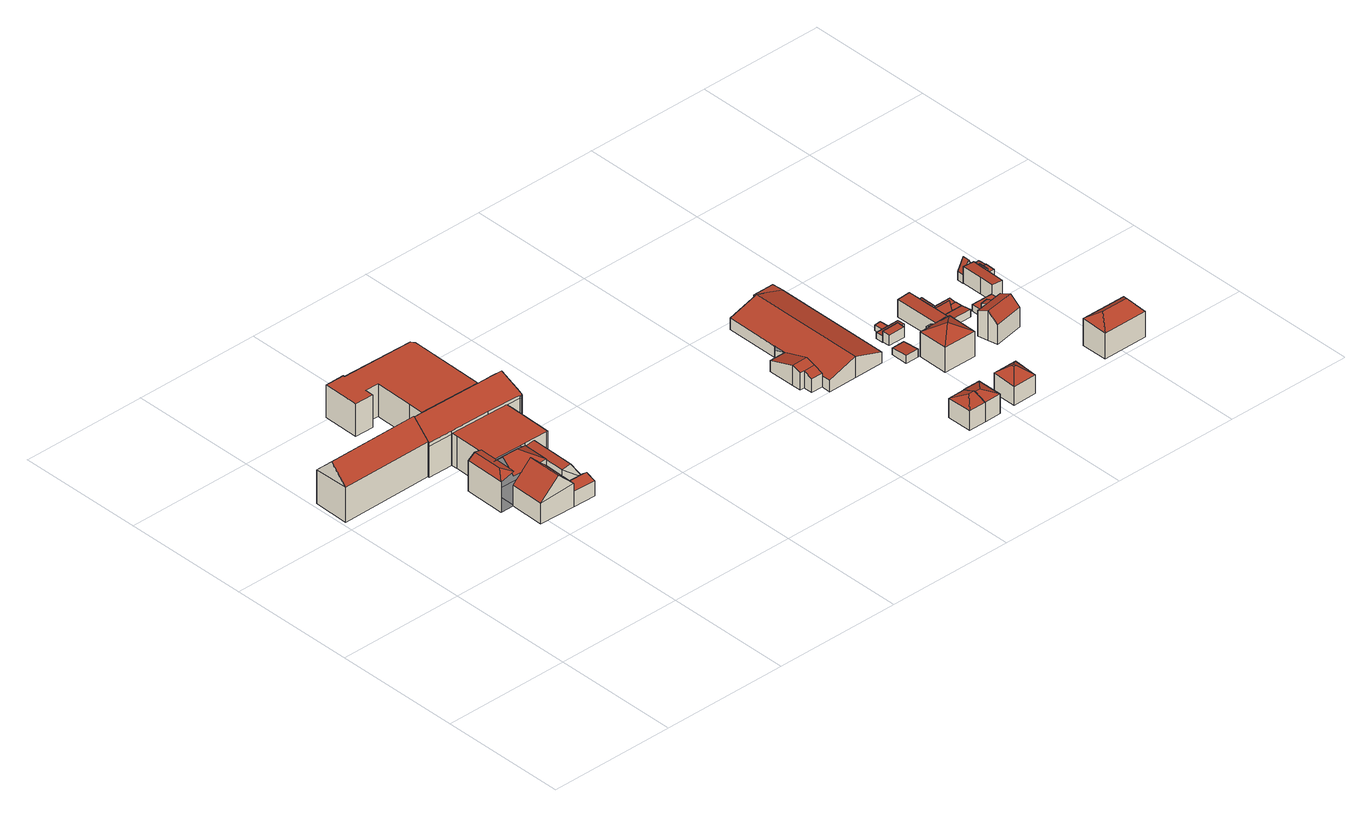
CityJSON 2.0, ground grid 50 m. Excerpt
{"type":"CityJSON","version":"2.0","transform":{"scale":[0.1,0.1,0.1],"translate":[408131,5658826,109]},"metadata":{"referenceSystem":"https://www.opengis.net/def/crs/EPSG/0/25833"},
"CityObjects":{
"building1":{"type":"Building","attributes":{"Gemeindeschluessel":14612000,"Geometrietyp2DReferenz":"3000","function":"31001_2000","roofType":"9999"},"children":["building1-1","building1-2"]},
"building1-1":{"type":"BuildingPart","attributes":{"Dachtyp_tdc":"tdcFreeFormRoof","Dachneigung":43.58,"QualitaetDacherkennung":71,"Geometrietyp2DReferenz":"3000","measuredHeight":20.41,"roofType":"5000"},"parents":["building1"],"geometry":[{"type":"MultiSurface","lod":"2","boundaries":[[[0,1,2,3]],[[1,4,5,2]],[[4,6,7,5]],[[6,8,9,7]],[[8,10,11,9]],[[10,12,13,11]],[[12,14,15,13]],[[14,16,17,15]],[[16,18,19,17]],[[18,20,21,19]],[[20,22,23,21]],[[22,24,25,23]],[[24,26,27,25]],[[26,28,29,27]],[[28,30,31,29]],[[32,33,34,35]],[[33,36,37,34]],[[36,38,39,37]],[[38,40,41,39]],[[40,0,3,41]],[[42,43,44,45]],[[46,47,48]],[[49,50,51]],[[49,0,52,53,54,55,56,57,58,59,45,44,60,50]],[[42,45,59,61,62,63,64,65,66,48,47,67]],[[12,67,47,14]],[[10,43,42,67,12]],[[20,66,65,22]],[[18,48,66,20]],[[22,65,64,24]],[[24,64,63,26]],[[26,63,62,28]],[[28,62,61,68,30]],[[6,60,44,8]],[[4,50,60,6]],[[32,56,55,33]],[[33,55,54,36]],[[36,54,53,38]],[[38,53,52,40]],[[40,52,0]],[[1,51,50,4]],[[16,46,48,18]],[[14,47,46,16]],[[8,44,43,10]],[[0,49,51,1]],[[3,2,5,7,9,11,13,15,17,19,21,23,25,27,29,31,35,34,37,39,41]]],"semantics":{"surfaces":[{"type":"WallSurface"},{"type":"RoofSurface"},{"type":"GroundSurface"}],"values":[0,0,0,0,0,0,0,0,0,0,0,0,0,0,0,0,0,0,0,0,1,1,1,1,1,0,0,0,0,0,0,0,0,0,0,0,0,0,0,0,0,0,0,0,0,2]}}]},
"building1-2":{"type":"BuildingPart","attributes":{"Dachtyp_tdc":"tdcGableRoof","Dachneigung":44.28,"QualitaetDacherkennung":56,"Geometrietyp2DReferenz":"3000","measuredHeight":20.36,"roofType":"3100"},"parents":["building1"],"geometry":[{"type":"MultiSurface","lod":"2","boundaries":[[[68,69,70,31,30]],[[69,71,72,70]],[[71,73,56,32,35,72]],[[71,69,74]],[[69,68,58,75,74]],[[73,71,74,75]],[[31,70,72,35]]],"semantics":{"surfaces":[{"type":"WallSurface"},{"type":"RoofSurface"},{"type":"GroundSurface"}],"values":[0,0,0,0,1,1,2]}}]},
"building2":{"type":"Building","attributes":{"Gemeindeschluessel":14612000,"Geometrietyp2DReferenz":"3000","function":"31001_2000","roofType":"9999"},"children":["building2-1","building2-2","building2-3","building2-4"]},
"building2-1":{"type":"BuildingPart","attributes":{"Dachtyp_tdc":"tdcPolyFlatRoof","Dachneigung":0,"QualitaetDacherkennung":48,"Geometrietyp2DReferenz":"3000","measuredHeight":12.94,"roofType":"1000"},"parents":["building2"],"geometry":[{"type":"MultiSurface","lod":"2","boundaries":[[[76,77,78,79,80]],[[81,82,83,84]],[[82,85,86,83]],[[85,87,27,86]],[[87,88,89,27]],[[88,90,91,89]],[[90,92,93,91]],[[92,76,80,93]],[[92,90,88,87,85,82,81,94,77,76]],[[80,79,95,84,83,86,27,89,91,93]]],"semantics":{"surfaces":[{"type":"WallSurface"},{"type":"RoofSurface"},{"type":"GroundSurface"}],"values":[0,0,0,0,0,0,0,0,1,2]}}]},
"building2-2":{"type":"BuildingPart","attributes":{"Dachtyp_tdc":"tdcHipAndGableRoof","Dachneigung":35.55,"QualitaetDacherkennung":26,"Geometrietyp2DReferenz":"3000","measuredHeight":14.25,"roofType":"5000"},"parents":["building2"],"geometry":[{"type":"MultiSurface","lod":"2","boundaries":[[[96,97,98,99]],[[97,100,81,84,98]],[[96,101,102]],[[100,97,103]],[[101,104,105,100,103,102]],[[97,96,102,103]],[[84,95,106,107,99,98]]],"semantics":{"surfaces":[{"type":"WallSurface"},{"type":"RoofSurface"},{"type":"GroundSurface"}],"values":[0,0,1,0,1,1,2]}}]},
"building2-3":{"type":"BuildingPart","attributes":{"Dachtyp_tdc":"tdcGableRoof","Dachneigung":43.87,"QualitaetDacherkennung":65,"Geometrietyp2DReferenz":"3000","measuredHeight":15.76,"roofType":"3100"},"parents":["building2"],"geometry":[{"type":"MultiSurface","lod":"2","boundaries":[[[108,109,110,111]],[[109,112,113,110]],[[112,114,107,113]],[[112,109,115]],[[109,108,116,117,115]],[[114,112,115,117,118,119]],[[111,110,113,107,106]]],"semantics":{"surfaces":[{"type":"WallSurface"},{"type":"RoofSurface"},{"type":"GroundSurface"}],"values":[0,0,0,0,1,1,2]}}]},
"building2-4":{"type":"BuildingPart","attributes":{"Dachtyp_tdc":"tdcHipAndGableRoof","Dachneigung":43.5,"QualitaetDacherkennung":10,"Geometrietyp2DReferenz":"3000","measuredHeight":16.89,"roofType":"5000"},"parents":["building2"],"geometry":[{"type":"MultiSurface","lod":"2","boundaries":[[[78,120,108,111,79]],[[120,78,121]],[[78,122,105,123,121]],[[124,118,116,120,121,123,104]],[[95,79,111,106]]],"semantics":{"surfaces":[{"type":"WallSurface"},{"type":"RoofSurface"},{"type":"GroundSurface"}],"values":[0,1,1,1,2]}}]},
"building3":{"type":"Building","attributes":{"Dachtyp_tdc":"tdcHipAndGableRoof","Gemeindeschluessel":14612000,"Dachneigung":40,"QualitaetDacherkennung":64,"Geometrietyp2DReferenz":"3000","measuredHeight":8.41,"function":"31001_2000","roofType":"5000"},"geometry":[{"type":"Solid","lod":"2","boundaries":[[[[125,126,127,128]],[[126,129,130,127]],[[129,131,110,130]],[[131,125,128,110]],[[129,126,132]],[[125,131,133]],[[126,125,133,132]],[[131,129,132,133]],[[128,127,130,110]]]],"semantics":{"surfaces":[{"type":"WallSurface"},{"type":"RoofSurface"},{"type":"GroundSurface"}],"values":[[0,0,0,0,1,0,1,1,2]]}}]},
"building4":{"type":"Building","attributes":{"Dachtyp_tdc":"tdcGableRoof","Gemeindeschluessel":14612000,"Dachneigung":55.85,"QualitaetDacherkennung":13,"Geometrietyp2DReferenz":"3000","measuredHeight":12.34,"function":"31001_2000","roofType":"3100"},"geometry":[{"type":"Solid","lod":"2","boundaries":[[[[134,135,128,127]],[[135,136,79,128]],[[136,137,80,79]],[[135,134,138]],[[137,136,139]],[[134,137,139,138]],[[136,135,138,139]],[[80,127,128,79]],[[137,134,127,80]]]],"semantics":{"surfaces":[{"type":"WallSurface"},{"type":"RoofSurface"},{"type":"GroundSurface"}],"values":[[0,0,0,0,0,1,1,2,0]]}}]},
"building5":{"type":"Building","attributes":{"Dachtyp_tdc":"tdcPolyFlatRoof","Gemeindeschluessel":14612000,"Dachneigung":0,"QualitaetDacherkennung":50,"Geometrietyp2DReferenz":"3000","measuredHeight":12.95,"function":"31001_2000","roofType":"1000"},"geometry":[{"type":"Solid","lod":"2","boundaries":[[[[140,141,142,143]],[[141,144,145,142]],[[144,146,147,145]],[[146,148,149,147]],[[148,150,151,149]],[[150,152,153,151]],[[152,154,155,153]],[[154,156,39,155]],[[156,157,37,39]],[[157,158,159,37]],[[158,160,161,159]],[[160,140,143,161]],[[160,158,157,156,154,152,150,148,146,144,141,140]],[[143,142,145,147,149,151,153,155,39,37,159,161]]]],"semantics":{"surfaces":[{"type":"WallSurface"},{"type":"RoofSurface"},{"type":"GroundSurface"}],"values":[[0,0,0,0,0,0,0,0,0,0,0,0,1,2]]}}]},
"building6":{"type":"Building","attributes":{"Dachtyp_tdc":"tdcHipAndGableRoof","Gemeindeschluessel":14612000,"Dachneigung":20.22,"QualitaetDacherkennung":82,"Geometrietyp2DReferenz":"3000","measuredHeight":9.64,"function":"31001_9998","roofType":"5000"},"geometry":[{"type":"Solid","lod":"2","boundaries":[[[[162,163,164,165]],[[163,166,167,164]],[[166,168,169,167]],[[168,162,165,169]],[[166,163,170]],[[162,168,171]],[[163,162,171,170]],[[168,166,170,171]],[[165,164,167,169]]]],"semantics":{"surfaces":[{"type":"WallSurface"},{"type":"RoofSurface"},{"type":"GroundSurface"}],"values":[[0,0,0,0,1,0,1,1,2]]}}]},
"building7":{"type":"Building","attributes":{"Dachtyp_tdc":"tdcHipAndGableRoof","Gemeindeschluessel":14612000,"Dachneigung":20.71,"QualitaetDacherkennung":83,"Geometrietyp2DReferenz":"3000","measuredHeight":9.66,"function":"31001_9998","roofType":"5000"},"geometry":[{"type":"Solid","lod":"2","boundaries":[[[[172,173,174,169]],[[173,175,176,174]],[[175,177,165,176]],[[177,172,169,165]],[[175,173,178]],[[172,177,179]],[[173,172,179,178]],[[177,175,178,179]],[[169,174,176,165]]]],"semantics":{"surfaces":[{"type":"WallSurface"},{"type":"RoofSurface"},{"type":"GroundSurface"}],"values":[[0,0,0,0,1,0,1,1,2]]}}]},
"building8":{"type":"Building","attributes":{"Gemeindeschluessel":14612000,"Geometrietyp2DReferenz":"3000","function":"31001_2000","roofType":"9999"},"children":["building8-1","building8-2","building8-3","building8-4"]},
"building8-1":{"type":"BuildingPart","attributes":{"Dachtyp_tdc":"tdcPolyFlatRoof","Dachneigung":3.48,"QualitaetDacherkennung":93,"Geometrietyp2DReferenz":"3000","measuredHeight":3.98,"roofType":"2100"},"parents":["building8"],"geometry":[{"type":"MultiSurface","lod":"2","boundaries":[[[180,181,182,183]],[[181,184,185,182]],[[184,186,187,185]],[[186,188,189,187]],[[188,186,184,181,180]],[[182,185,187,189,183]]],"semantics":{"surfaces":[{"type":"WallSurface"},{"type":"RoofSurface"},{"type":"GroundSurface"}],"values":[0,0,0,0,1,2]}}]},
"building8-2":{"type":"BuildingPart","attributes":{"Dachtyp_tdc":"tdcGableRoof","Dachneigung":18.81,"QualitaetDacherkennung":99,"Geometrietyp2DReferenz":"3000","measuredHeight":7.91,"roofType":"3100"},"parents":["building8"],"geometry":[{"type":"MultiSurface","lod":"2","boundaries":[[[190,191,192,193]],[[191,194,195,192]],[[194,196,197,195]],[[196,198,199,197]],[[198,200,201,199]],[[190,193,202,203]],[[204,205,200,198,196,194,191]],[[191,190,203,206,204]],[[193,192,195,197,199,201,207,208,202]]],"semantics":{"surfaces":[{"type":"WallSurface"},{"type":"RoofSurface"},{"type":"GroundSurface"}],"values":[0,0,0,0,0,0,1,1,2]}}]},
"building8-3":{"type":"BuildingPart","attributes":{"Dachtyp_tdc":"tdcPolyFlatRoof","Dachneigung":19.12,"QualitaetDacherkennung":100,"Geometrietyp2DReferenz":"3000","measuredHeight":6.76,"roofType":"2100"},"parents":["building8"],"geometry":[{"type":"MultiSurface","lod":"2","boundaries":[[[209,203,202,210]],[[211,212,213]],[[211,209,210,212]],[[211,206,203,209]],[[210,202,208,212]]],"semantics":{"surfaces":[{"type":"WallSurface"},{"type":"RoofSurface"},{"type":"GroundSurface"}],"values":[0,0,0,1,2]}}]},
"building8-4":{"type":"BuildingPart","attributes":{"Dachtyp_tdc":"tdcGableRoof","Dachneigung":18.23,"QualitaetDacherkennung":90,"Geometrietyp2DReferenz":"3000","measuredHeight":8.25,"roofType":"3100"},"parents":["building8"],"geometry":[{"type":"MultiSurface","lod":"2","boundaries":[[[214,215,199,201,200]],[[215,216,217,199]],[[216,218,219,217]],[[218,220,183,219]],[[220,180,183]],[[221,222,223,189,188]],[[222,224,225,223]],[[224,226,227,225]],[[226,213,212,227]],[[224,222,221,220,218]],[[218,216,215,214,205,228,229,213,226,224]],[[208,207,201,199,217,219,183,189,223,225,227,212]]],"semantics":{"surfaces":[{"type":"WallSurface"},{"type":"RoofSurface"},{"type":"GroundSurface"}],"values":[0,0,0,0,0,0,0,0,0,1,1,2]}}]},
"building9":{"type":"Building","attributes":{"Dachtyp_tdc":"tdcCutTentRoof","Gemeindeschluessel":14612000,"Dachneigung":37.64,"QualitaetDacherkennung":71,"Geometrietyp2DReferenz":"3000","measuredHeight":10.89,"function":"31001_9998","roofType":"9999"},"geometry":[{"type":"Solid","lod":"2","boundaries":[[[[230,231,232,233]],[[231,234,235,232]],[[234,236,237,235]],[[236,230,233,237]],[[231,230,238,239]],[[234,231,239,240]],[[236,234,240,241]],[[230,236,241,238]],[[241,240,239,238]],[[233,232,235,237]]]],"semantics":{"surfaces":[{"type":"WallSurface"},{"type":"RoofSurface"},{"type":"GroundSurface"}],"values":[[0,0,0,0,1,1,1,1,1,2]]}}]},
"building10":{"type":"Building","attributes":{"Dachtyp_tdc":"tdcPolyFlatRoof","Gemeindeschluessel":14612000,"Dachneigung":4.58,"QualitaetDacherkennung":89,"Geometrietyp2DReferenz":"3000","measuredHeight":3.11,"function":"31001_9998","roofType":"2100"},"geometry":[{"type":"Solid","lod":"2","boundaries":[[[[242,243,244,245]],[[243,246,247,244]],[[246,248,249,247]],[[248,242,245,249]],[[248,246,243,242]],[[245,244,247,249]]]],"semantics":{"surfaces":[{"type":"WallSurface"},{"type":"RoofSurface"},{"type":"GroundSurface"}],"values":[[0,0,0,0,1,2]]}}]},
"building11":{"type":"Building","attributes":{"Dachtyp_tdc":"tdcPolyFlatRoof","Gemeindeschluessel":14612000,"Dachneigung":3.98,"QualitaetDacherkennung":85,"Geometrietyp2DReferenz":"3000","measuredHeight":4.26,"function":"31001_9998","roofType":"2100"},"geometry":[{"type":"Solid","lod":"2","boundaries":[[[[250,251,252,253]],[[251,254,255,252]],[[254,256,257,255]],[[256,250,253,257]],[[256,254,251,250]],[[253,252,255,257]]]],"semantics":{"surfaces":[{"type":"WallSurface"},{"type":"RoofSurface"},{"type":"GroundSurface"}],"values":[[0,0,0,0,1,2]]}}]},
"building12":{"type":"Building","attributes":{"Gemeindeschluessel":14612000,"Geometrietyp2DReferenz":"3000","function":"31001_9998","roofType":"9999"},"children":["building12-1","building12-2"]},
"building12-1":{"type":"BuildingPart","attributes":{"Dachtyp_tdc":"tdcPolyFlatRoof","Dachneigung":31.55,"QualitaetDacherkennung":60,"Geometrietyp2DReferenz":"3000","measuredHeight":9.52,"roofType":"2100"},"parents":["building12"],"geometry":[{"type":"MultiSurface","lod":"2","boundaries":[[[258,259,260,261]],[[262,263,264,265]],[[263,266,267,264]],[[266,268,269,267]],[[268,270,271,269]],[[270,272,273,271]],[[272,274,275,273]],[[274,258,261,275]],[[274,272,270,268,266,263,262,259,258]],[[261,260,265,264,267,269,271,273,275]]],"semantics":{"surfaces":[{"type":"WallSurface"},{"type":"RoofSurface"},{"type":"GroundSurface"}],"values":[0,0,0,0,0,0,0,0,1,2]}}]},
"building12-2":{"type":"BuildingPart","attributes":{"Dachtyp_tdc":"tdcTentRoof","Dachneigung":31.3,"QualitaetDacherkennung":76,"Geometrietyp2DReferenz":"3000","measuredHeight":13.49,"roofType":"3500"},"parents":["building12"],"geometry":[{"type":"MultiSurface","lod":"2","boundaries":[[[276,277,278,261]],[[277,279,280,278]],[[279,281,282,280]],[[281,283,284,282]],[[283,285,262,265,284]],[[286,276,261,260,259]],[[279,277,287]],[[281,279,287]],[[283,281,287]],[[277,276,286,285,283,287]],[[261,278,280,282,284,265,260]]],"semantics":{"surfaces":[{"type":"WallSurface"},{"type":"RoofSurface"},{"type":"GroundSurface"}],"values":[0,0,0,0,0,0,1,1,1,1,2]}}]},
"building13":{"type":"Building","attributes":{"Dachtyp_tdc":"tdcPolyFlatRoof","Gemeindeschluessel":14612000,"Dachneigung":3.99,"QualitaetDacherkennung":84,"Geometrietyp2DReferenz":"3000","measuredHeight":2.58,"function":"31001_9998","roofType":"2100"},"geometry":[{"type":"Solid","lod":"2","boundaries":[[[[288,289,290,291]],[[289,292,293,290]],[[292,294,295,293]],[[294,296,297,295]],[[296,298,299,297]],[[298,300,301,299]],[[300,288,291,301]],[[300,298,296,294,292,289,288]],[[291,290,293,295,297,299,301]]]],"semantics":{"surfaces":[{"type":"WallSurface"},{"type":"RoofSurface"},{"type":"GroundSurface"}],"values":[[0,0,0,0,0,0,0,1,2]]}}]},
"building14":{"type":"Building","attributes":{"Dachtyp_tdc":"tdcPolyFlatRoof","Gemeindeschluessel":14612000,"Dachneigung":2.65,"QualitaetDacherkennung":91,"Geometrietyp2DReferenz":"3000","measuredHeight":2.34,"function":"31001_9998","roofType":"2100"},"geometry":[{"type":"Solid","lod":"2","boundaries":[[[[302,303,304,305]],[[303,306,307,304]],[[306,308,309,307]],[[308,302,305,309]],[[308,306,303,302]],[[305,304,307,309]]]],"semantics":{"surfaces":[{"type":"WallSurface"},{"type":"RoofSurface"},{"type":"GroundSurface"}],"values":[[0,0,0,0,1,2]]}}]},
"building15":{"type":"Building","attributes":{"Dachtyp_tdc":"tdcPolyFlatRoof","Gemeindeschluessel":14612000,"Dachneigung":3.35,"QualitaetDacherkennung":91,"Geometrietyp2DReferenz":"3000","measuredHeight":7.2,"function":"31001_9998","roofType":"2100"},"geometry":[{"type":"Solid","lod":"2","boundaries":[[[[310,311,312,313]],[[311,314,315,312]],[[314,316,317,315]],[[316,318,319,317]],[[318,320,321,319]],[[320,322,323,321]],[[322,310,313,323]],[[322,320,318,316,314,311,310]],[[313,312,315,317,319,321,323]]]],"semantics":{"surfaces":[{"type":"WallSurface"},{"type":"RoofSurface"},{"type":"GroundSurface"}],"values":[[0,0,0,0,0,0,0,1,2]]}}]},
"building16":{"type":"Building","attributes":{"Dachtyp_tdc":"tdcPolyFlatRoof","Gemeindeschluessel":14612000,"Dachneigung":36.51,"QualitaetDacherkennung":96,"Geometrietyp2DReferenz":"3000","measuredHeight":4.62,"function":"31001_9998","roofType":"2100"},"geometry":[{"type":"Solid","lod":"2","boundaries":[[[[324,325,326,321]],[[325,327,328,326]],[[327,329,330,328]],[[329,331,323,330]],[[331,324,321,323]],[[331,329,327,325,324]],[[321,326,328,330,323]]]],"semantics":{"surfaces":[{"type":"WallSurface"},{"type":"RoofSurface"},{"type":"GroundSurface"}],"values":[[0,0,0,0,0,1,2]]}}]},
"building17":{"type":"Building","attributes":{"Dachtyp_tdc":"tdcPolyFlatRoof","Gemeindeschluessel":14612000,"Dachneigung":4.15,"QualitaetDacherkennung":84,"Geometrietyp2DReferenz":"3000","measuredHeight":5.11,"function":"31001_9998","roofType":"2100"},"geometry":[{"type":"Solid","lod":"2","boundaries":[[[[332,333,334,335]],[[333,336,337,334]],[[336,338,339,337]],[[338,332,335,339]],[[338,336,333,332]],[[335,334,337,339]]]],"semantics":{"surfaces":[{"type":"WallSurface"},{"type":"RoofSurface"},{"type":"GroundSurface"}],"values":[[0,0,0,0,1,2]]}}]},
"building18":{"type":"Building","attributes":{"Gemeindeschluessel":14612000,"Geometrietyp2DReferenz":"3000","function":"31001_9998","roofType":"9999"},"children":["building18-1","building18-2"]},
"building18-1":{"type":"BuildingPart","attributes":{"Dachtyp_tdc":"tdcPolyFlatRoof","Dachneigung":0,"QualitaetDacherkennung":100,"Geometrietyp2DReferenz":"3000","measuredHeight":2.4,"roofType":"1000"},"parents":["building18"],"geometry":[{"type":"MultiSurface","lod":"2","boundaries":[[[340,341,342,343,344]],[[341,345,346,342]],[[345,347,348,349,346]],[[347,345,341,340,350]],[[343,342,346,349]]],"semantics":{"surfaces":[{"type":"WallSurface"},{"type":"RoofSurface"},{"type":"GroundSurface"}],"values":[0,0,0,1,2]}}]},
"building18-2":{"type":"BuildingPart","attributes":{"Dachtyp_tdc":"tdcGableRoof","Dachneigung":68.09,"QualitaetDacherkennung":23,"Geometrietyp2DReferenz":"3000","measuredHeight":5.56,"roofType":"3100"},"parents":["building18"],"geometry":[{"type":"MultiSurface","lod":"2","boundaries":[[[351,352,353,354]],[[352,355,356,353]],[[355,357,358,356]],[[357,359,360,358]],[[359,361,362,360]],[[361,363,364,362]],[[363,344,343,364]],[[348,351,354,349]],[[352,351,348,350,365,366,355]],[[367,368,369,366,365,370,371]],[[361,367,371,363]],[[363,371,370,340,344]],[[355,366,369,357]],[[357,369,368,359]],[[359,368,367,361]],[[354,353,356,358,360,362,364,343,349]]],"semantics":{"surfaces":[{"type":"WallSurface"},{"type":"RoofSurface"},{"type":"GroundSurface"}],"values":[0,0,0,0,0,0,0,0,1,1,0,0,0,0,0,2]}}]},
"building19":{"type":"Building","attributes":{"Dachtyp_tdc":"tdcPolyFlatRoof","Gemeindeschluessel":14612000,"Dachneigung":9.27,"QualitaetDacherkennung":93,"Geometrietyp2DReferenz":"3000","measuredHeight":3.1,"function":"31001_9998","roofType":"2100"},"geometry":[{"type":"Solid","lod":"2","boundaries":[[[[372,373,354,374]],[[373,345,346,354]],[[345,375,376,346]],[[375,372,374,376]],[[375,345,373,372]],[[374,354,346,376]]]],"semantics":{"surfaces":[{"type":"WallSurface"},{"type":"RoofSurface"},{"type":"GroundSurface"}],"values":[[0,0,0,0,1,2]]}}]},
"building20":{"type":"Building","attributes":{"Gemeindeschluessel":14612000,"Geometrietyp2DReferenz":"3000","function":"31001_9998","roofType":"9999"},"children":["building20-1","building20-2"]},
"building20-1":{"type":"BuildingPart","attributes":{"Dachtyp_tdc":"tdcPolyFlatRoof","Dachneigung":19.04,"QualitaetDacherkennung":50,"Geometrietyp2DReferenz":"3000","measuredHeight":10.15,"roofType":"2100"},"parents":["building20"],"geometry":[{"type":"MultiSurface","lod":"2","boundaries":[[[377,378,379,380]],[[381,382,383,384]],[[382,377,380,383]],[[382,381,378,377]],[[380,379,384,383]]],"semantics":{"surfaces":[{"type":"WallSurface"},{"type":"RoofSurface"},{"type":"GroundSurface"}],"values":[0,0,0,1,2]}}]},
"building20-2":{"type":"BuildingPart","attributes":{"Dachtyp_tdc":"tdcGableRoof","Dachneigung":45.38,"QualitaetDacherkennung":57,"Geometrietyp2DReferenz":"3000","measuredHeight":11.68,"roofType":"3100"},"parents":["building20"],"geometry":[{"type":"MultiSurface","lod":"2","boundaries":[[[385,386,387,388]],[[386,389,390,387]],[[391,392,378,381,393,389]],[[389,386,385,391]],[[390,394,384,379,395,396,388,387]],[[389,393,394,390]],[[393,381,384,394]],[[378,392,395,379]],[[392,391,396,395]],[[391,385,388,396]]],"semantics":{"surfaces":[{"type":"WallSurface"},{"type":"RoofSurface"},{"type":"GroundSurface"}],"values":[0,0,1,1,2,0,0,0,0,0]}}]},
"building21":{"type":"Building","attributes":{"Dachtyp_tdc":"tdcPolyFlatRoof","Gemeindeschluessel":14612000,"Dachneigung":0,"QualitaetDacherkennung":83,"Geometrietyp2DReferenz":"3000","measuredHeight":2.26,"function":"31001_9998","roofType":"1000"},"geometry":[{"type":"Solid","lod":"2","boundaries":[[[[397,398,399,400]],[[398,401,402,399]],[[401,403,404,402]],[[403,405,406,404]],[[405,407,408,406]],[[407,397,400,408]],[[407,405,403,401,398,397]],[[400,399,402,404,406,408]]]],"semantics":{"surfaces":[{"type":"WallSurface"},{"type":"RoofSurface"},{"type":"GroundSurface"}],"values":[[0,0,0,0,0,0,1,2]]}}]},
"building22":{"type":"Building","attributes":{"Dachtyp_tdc":"tdcPolyFlatRoof","Gemeindeschluessel":14612000,"Dachneigung":2.58,"QualitaetDacherkennung":97,"Geometrietyp2DReferenz":"3000","measuredHeight":2.94,"function":"31001_9998","roofType":"2100"},"geometry":[{"type":"Solid","lod":"2","boundaries":[[[[409,410,411,412]],[[410,413,414,411]],[[413,415,416,414]],[[415,417,418,416]],[[417,419,420,418]],[[419,409,412,420]],[[419,417,415,413,410,409]],[[412,411,414,416,418,420]]]],"semantics":{"surfaces":[{"type":"WallSurface"},{"type":"RoofSurface"},{"type":"GroundSurface"}],"values":[[0,0,0,0,0,0,1,2]]}}]},
"building23":{"type":"Building","attributes":{"Dachtyp_tdc":"tdcHipRoof","Gemeindeschluessel":14612000,"Dachneigung":35.84,"QualitaetDacherkennung":83,"Geometrietyp2DReferenz":"3000","measuredHeight":14.21,"function":"31001_9998","roofType":"3200"},"geometry":[{"type":"Solid","lod":"2","boundaries":[[[[421,422,423,424]],[[422,425,426,423]],[[425,427,428,426]],[[427,421,424,428]],[[425,422,429]],[[421,427,430]],[[422,421,430,429]],[[427,425,429,430]],[[424,423,426,428]]]],"semantics":{"surfaces":[{"type":"WallSurface"},{"type":"RoofSurface"},{"type":"GroundSurface"}],"values":[[0,0,0,0,1,1,1,1,2]]}}]},
"building24":{"type":"Building","attributes":{"Dachtyp_tdc":"tdcPolyFlatRoof","Gemeindeschluessel":14612000,"Dachneigung":3.28,"QualitaetDacherkennung":83,"Geometrietyp2DReferenz":"3000","measuredHeight":6.58,"function":"31001_9998","roofType":"2100"},"geometry":[{"type":"Solid","lod":"2","boundaries":[[[[431,432,433,434]],[[432,435,436,433]],[[435,437,438,436]],[[437,439,440,438]],[[439,441,442,440]],[[441,431,434,442]],[[441,439,437,435,432,431]],[[434,433,436,438,440,442]]]],"semantics":{"surfaces":[{"type":"WallSurface"},{"type":"RoofSurface"},{"type":"GroundSurface"}],"values":[[0,0,0,0,0,0,1,2]]}}]},
"building25":{"type":"Building","attributes":{"Dachtyp_tdc":"tdcFreeFormRoof","Gemeindeschluessel":14612000,"Dachneigung":64.33,"QualitaetDacherkennung":17,"Geometrietyp2DReferenz":"3000","measuredHeight":8.12,"function":"31001_9998","roofType":"5000"},"geometry":[{"type":"Solid","lod":"2","boundaries":[[[[443,444,445,446]],[[444,447,448,445]],[[447,449,450,448]],[[449,451,452,450]],[[451,443,446,452]],[[453,454,444,443]],[[451,449,447,454,453]],[[443,451,453]],[[447,444,454]],[[446,445,448,450,452]]]],"semantics":{"surfaces":[{"type":"WallSurface"},{"type":"RoofSurface"},{"type":"GroundSurface"}],"values":[[0,0,0,0,0,1,1,0,0,2]]}}]},
"building26":{"type":"Building","attributes":{"Dachtyp_tdc":"tdcPolyFlatRoof","Gemeindeschluessel":14612000,"Dachneigung":2.58,"QualitaetDacherkennung":75,"Geometrietyp2DReferenz":"3000","measuredHeight":3.39,"function":"31001_9998","roofType":"2100"},"geometry":[{"type":"Solid","lod":"2","boundaries":[[[[455,451,456,457]],[[451,449,458,456]],[[449,459,460,458]],[[459,461,462,460]],[[461,455,457,462]],[[461,459,449,451,455]],[[457,456,458,460,462]]]],"semantics":{"surfaces":[{"type":"WallSurface"},{"type":"RoofSurface"},{"type":"GroundSurface"}],"values":[[0,0,0,0,0,1,2]]}}]},
"building27":{"type":"Building","attributes":{"Dachtyp_tdc":"tdcPolyFlatRoof","Gemeindeschluessel":14612000,"Dachneigung":4.38,"QualitaetDacherkennung":63,"Geometrietyp2DReferenz":"3000","measuredHeight":2.08,"function":"31001_9998","roofType":"2100"},"geometry":[{"type":"Solid","lod":"2","boundaries":[[[[463,464,465,466]],[[464,467,468,465]],[[467,469,470,468]],[[469,463,466,470]],[[469,467,464,463]],[[466,465,468,470]]]],"semantics":{"surfaces":[{"type":"WallSurface"},{"type":"RoofSurface"},{"type":"GroundSurface"}],"values":[[0,0,0,0,1,2]]}}]},
"building28":{"type":"Building","attributes":{"Dachtyp_tdc":"tdcPolyFlatRoof","Gemeindeschluessel":14612000,"Dachneigung":3.58,"QualitaetDacherkennung":82,"Geometrietyp2DReferenz":"3000","measuredHeight":2.23,"function":"31001_9998","roofType":"2100"},"geometry":[{"type":"Solid","lod":"2","boundaries":[[[[471,472,473,474]],[[472,475,465,473]],[[475,476,477,465]],[[476,471,474,477]],[[476,475,472,471]],[[474,473,465,477]]]],"semantics":{"surfaces":[{"type":"WallSurface"},{"type":"RoofSurface"},{"type":"GroundSurface"}],"values":[[0,0,0,0,1,2]]}}]},
"building29":{"type":"Building","attributes":{"Dachtyp_tdc":"tdcPolyFlatRoof","Gemeindeschluessel":14612000,"Dachneigung":5.07,"QualitaetDacherkennung":96,"Geometrietyp2DReferenz":"3000","measuredHeight":2.1,"function":"31001_9998","roofType":"2100"},"geometry":[{"type":"Solid","lod":"2","boundaries":[[[[478,479,480,481]],[[479,482,483,480]],[[482,484,485,483]],[[484,486,487,485]],[[486,478,481,487]],[[486,484,482,479,478]],[[481,480,483,485,487]]]],"semantics":{"surfaces":[{"type":"WallSurface"},{"type":"RoofSurface"},{"type":"GroundSurface"}],"values":[[0,0,0,0,0,1,2]]}}]}
},
"vertices":[
[776,1178,137],[783,1172,137],[783,1172,13],[776,1178,13],[780,1169,137],[780,1169,13],[779,1168,137],[779,1168,13],[779,1165,137],[779,1165,13],[777,1047,137],[777,1047,13],[777,1030,137],[777,1030,13],[777,1029,137],[777,1029,13],[781,1025,137],[781,1025,13],[779,1024,137],[779,1024,13],[774,1019,137],[774,1019,13],[770,1024,137],[770,1024,13],[632,1027,137],[632,1027,13],[474,1030,137],[474,1030,13],[375,1031,137],[375,1031,13],[375,1037,137],[375,1037,13],[377,1176,137],[377,1181,137],[377,1181,13],[377,1176,13],[480,1179,137],[480,1179,13],[724,1175,137],[724,1175,13],[772,1174,137],[772,1174,13],[777,1031,157],[777,1047,156],[779,1165,150],[756,1095,217],[781,1025,146],[777,1029,155],[779,1024,150],[782,1173,142],[780,1169,145],[783,1172,138],[772,1174,141],[724,1175,141],[480,1179,141],[377,1181,141],[377,1176,146],[377,1174,148],[376,1104,215],[376,1101,217],[779,1168,147],[375,1037,156],[375,1031,151],[474,1030,151],[632,1027,151],[770,1024,150],[774,1019,146],[777,1030,156],[375,1037,152],
[8,1034,152],[8,1034,13],[10,1174,147],[10,1174,13],[377,1176,148],[9,1103,217],[376,1105,217],
[702,826,142],[611,828,142],[611,828,132],[611,828,13],[702,826,13],[472,889,142],[472,903,142],[472,903,13],[472,889,13],[474,1005,142],[474,1005,13],[474,1030,142],[712,1025,142],[712,1025,13],[712,1000,142],[712,1000,13],[708,826,142],[708,826,13],[470,831,142],[470,831,13],
[413,731,134],[416,890,134],[416,890,13],[413,731,13],[472,889,150],[468,730,150],[443,771,155],[445,890,155],[469,750,150],[470,814,150],[468,730,13],[465,730,13],
[609,727,105],[606,593,105],[606,593,13],[609,727,13],[462,596,95],[462,596,13],[465,730,95],[540,594,170],[582,728,131],[543,729,170],[502,729,131],[468,730,98],
[609,727,131],[531,782,181],[470,831,132],[469,783,181],[468,730,131],
[607,650,72],[698,648,72],[698,648,13],[607,650,13],[697,591,73],[697,591,13],[606,593,73],[687,619,97],[607,620,97],
[698,648,55],[607,650,130],[611,828,130],[702,826,55],[644,649,136],[647,827,136],
[431,1391,143],[431,1358,143],[431,1358,13],[431,1391,13],[356,1359,143],[356,1359,13],[358,1502,143],[358,1502,13],[433,1501,143],[433,1501,13],[433,1495,143],[433,1495,13],[719,1490,143],[719,1490,13],[730,1476,143],[730,1476,13],[724,1175,143],[480,1179,143],[481,1238,143],[481,1238,13],[484,1390,143],[484,1390,13],
[1893,20,97],[1825,20,97],[1825,20,19],[1893,20,19],[1824,119,95],[1824,119,19],[1892,120,95],[1892,120,19],[1868,71,116],[1893,71,116],
[1892,120,96],[1960,120,96],[1960,120,19],[1960,21,96],[1960,21,19],[1893,20,96],[1915,66,116],[1893,66,116],
[1799,965,51],[1799,1016,48],[1799,1016,11],[1799,965,11],[1884,1016,48],[1884,1016,11],[1884,965,51],[1884,965,11],[1879,965,51],[1879,965,11],
[1584,566,79],[1584,601,91],[1584,601,11],[1584,566,11],[1584,707,55],[1584,707,11],[1648,707,55],[1648,707,11],[1647,754,39],[1647,754,11],[1648,754,39],[1648,754,11],[1602,566,11],[1602,566,79],[1647,601,91],[1648,704,56],[1647,566,79],[1647,601,11],[1647,566,11],
[1602,530,66],[1602,530,11],[1647,529,66],[1647,529,11],[1647,529,56],
[1648,754,56],[1647,754,55],[1648,966,56],[1648,966,11],[1764,965,94],[1764,965,11],[1799,965,82],[1879,965,55],[1879,494,55],[1879,494,11],[1764,494,94],[1764,494,11],[1647,494,56],[1647,494,11],[1647,601,56],[1647,566,56],
[2118,22,94],[2023,22,94],[2023,22,20],[2118,22,20],[2023,116,100],[2023,116,20],[2118,116,100],[2118,116,20],[2075,68,129],[2067,68,129],[2066,78,129],[2075,78,129],
[1934,437,44],[1934,504,39],[1934,504,13],[1934,437,13],[1986,504,39],[1986,504,13],[1986,437,44],[1986,437,13],
[1962,548,52],[1962,578,54],[1962,578,11],[1962,548,11],[2029,579,54],[2029,579,11],[2029,549,52],[2029,549,11],
[2079,429,113],[2079,428,114],[2079,428,18],[2079,429,18],[2030,428,113],[2030,440,106],[2030,440,18],[2030,428,18],[2041,440,106],[2041,440,18],[2041,457,96],[2041,457,18],[2061,457,96],[2061,457,18],[2061,440,106],[2061,440,18],[2079,440,106],[2079,440,18],
[2079,429,117],[2118,429,117],[2118,429,18],[2118,309,117],[2118,309,18],[1987,309,117],[1987,309,18],[1987,428,117],[1987,428,18],[2030,428,117],[2079,428,117],[2053,369,153],
[1962,578,34],[1961,609,32],[1961,609,8],[1962,578,8],[1989,609,32],[1989,609,8],[2016,609,32],[2016,609,8],[2058,610,32],[2058,610,8],[2059,580,34],[2059,580,8],[2029,579,34],[2029,579,8],
[1989,609,30],[1989,646,29],[1989,646,7],[1989,609,7],[2015,647,29],[2015,647,7],[2016,609,30],[2016,609,7],
[2096,472,76],[2095,650,76],[2095,650,7],[2096,472,7],[2147,650,79],[2147,650,7],[2147,627,79],[2147,627,7],[2147,568,79],[2147,568,7],[2148,530,79],[2148,530,7],[2148,472,79],[2148,472,7],
[2148,530,53],[2175,530,33],[2175,530,7],[2176,393,33],[2176,393,7],[2148,392,53],[2148,392,7],[2148,472,53],
[2147,627,57],[2180,627,54],[2180,627,6],[2147,627,6],[2180,568,54],[2180,568,6],[2147,568,57],[2147,568,6],
[2227,559,30],[2267,559,30],[2267,559,5],[2227,559,5],[2227,559,21],[2267,531,30],[2267,531,5],[2227,531,30],[2227,531,21],[2227,531,5],[2227,534,30],
[2190,531,21],[2175,530,21],[2175,530,5],[2190,531,5],[2148,530,21],[2148,530,5],[2147,568,21],[2147,568,5],[2180,568,21],[2180,568,5],[2199,569,21],[2199,569,5],[2227,569,21],[2227,569,5],[2227,547,61],[2147,547,61],[2199,569,26],[2180,568,26],[2147,568,26],[2227,559,41],[2227,569,26],
[2190,490,36],[2190,531,30],[2190,490,5],[2268,490,36],[2268,490,5],
[2282,427,103],[2285,407,109],[2285,407,8],[2282,427,8],[2257,402,109],[2253,422,103],[2253,422,8],[2257,402,8],
[2344,337,86],[2226,315,86],[2226,315,8],[2344,337,8],[2219,353,125],[2219,353,8],[2337,374,125],[2330,415,109],[2212,395,109],[2212,395,8],[2330,415,8],[2337,374,8],
[2227,569,28],[2199,569,28],[2199,569,6],[2227,569,6],[2200,589,28],[2200,589,6],[2270,590,28],[2270,590,6],[2267,559,28],[2267,559,6],[2227,559,28],[2227,559,6],
[2291,456,36],[2292,508,34],[2292,508,7],[2291,456,7],[2377,507,34],[2377,507,7],[2377,504,34],[2377,504,7],[2378,504,34],[2378,504,7],[2377,455,36],[2377,455,7],
[2407,105,133],[2587,105,133],[2587,105,25],[2407,105,25],[2587,2,128],[2587,2,25],[2408,2,128],[2408,2,25],[2554,56,167],[2448,56,167],
[2377,504,72],[2378,559,72],[2378,559,6],[2377,504,6],[2379,643,72],[2379,643,6],[2425,642,69],[2425,642,6],[2424,609,69],[2424,609,6],[2422,503,69],[2422,503,6],
[2379,643,37],[2380,669,37],[2380,669,4],[2379,643,4],[2425,668,41],[2425,668,4],[2425,649,41],[2425,649,4],[2425,642,41],[2425,642,4],[2403,643,86],[2403,669,86],
[2424,609,43],[2425,642,9],[2424,609,9],[2425,649,9],[2457,649,41],[2457,649,9],[2456,609,43],[2456,609,9],
[2457,668,24],[2457,649,26],[2457,649,5],[2457,668,5],[2425,649,26],[2425,649,5],[2425,668,24],[2425,668,5],
[2484,608,26],[2456,609,27],[2456,609,5],[2484,608,5],[2457,649,27],[2485,648,26],[2485,648,5],
[2457,649,25],[2457,668,23],[2457,668,4],[2457,649,4],[2457,682,22],[2457,682,4],[2485,682,22],[2485,682,4],[2485,648,25],[2485,648,4]
]}
